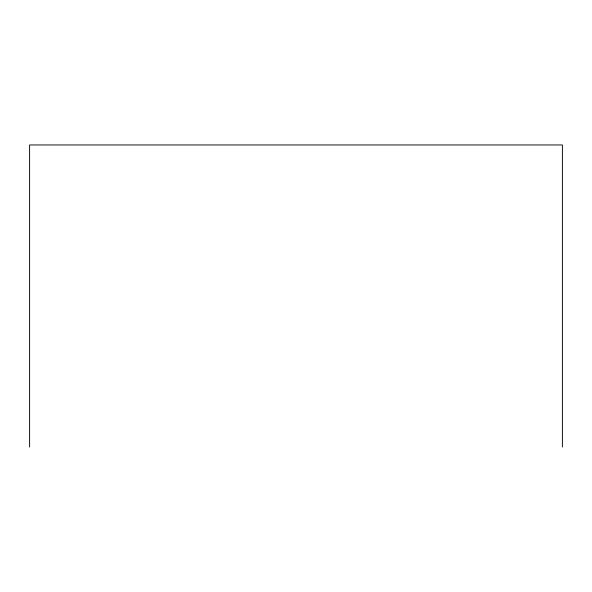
<?xml version="1.0" encoding="UTF-8"?>
<svg xmlns="http://www.w3.org/2000/svg" width="592" height="592" viewBox="0 0 592 592"><rect width="100%" height="100%" fill="white"/><g stroke="black" fill="none" stroke-linecap="round" stroke-linejoin="round"><path stroke-width="0.89" d="M562.4 447.041L562.4 144.959L29.6 144.959L29.6 447.041"/></g></svg>
